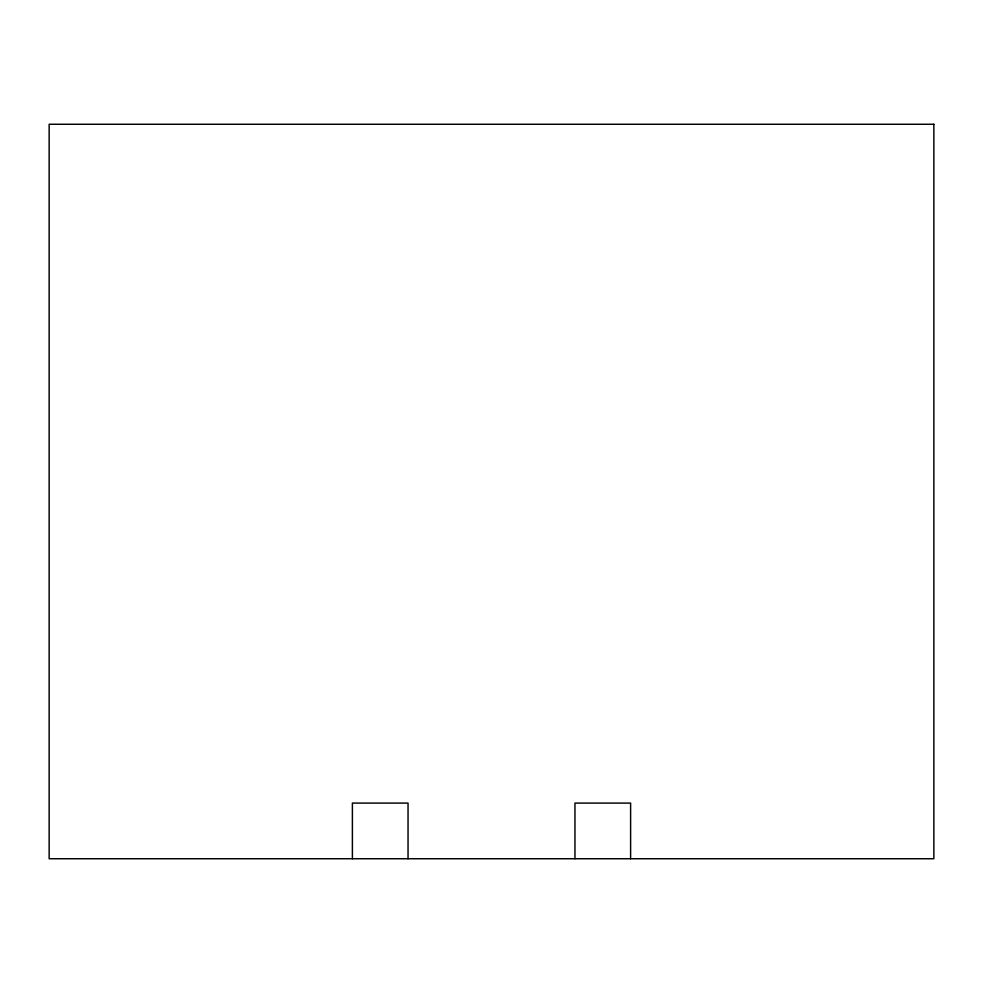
<?xml version="1.0" encoding="UTF-8"?>
<svg xmlns="http://www.w3.org/2000/svg" width="983" height="983" viewBox="0 0 983 983"><rect width="100%" height="100%" fill="white"/><g stroke="black" fill="none" stroke-linecap="round" stroke-linejoin="round"><path stroke-width="1.47" d="M630.607 858.737L630.607 803.086L574.957 803.086L574.957 858.737M408.043 858.737L408.043 803.086L352.393 803.086L352.393 858.737M933.85 124.263L49.15 124.263L49.15 858.737L933.85 858.737L933.85 124.263"/></g></svg>
